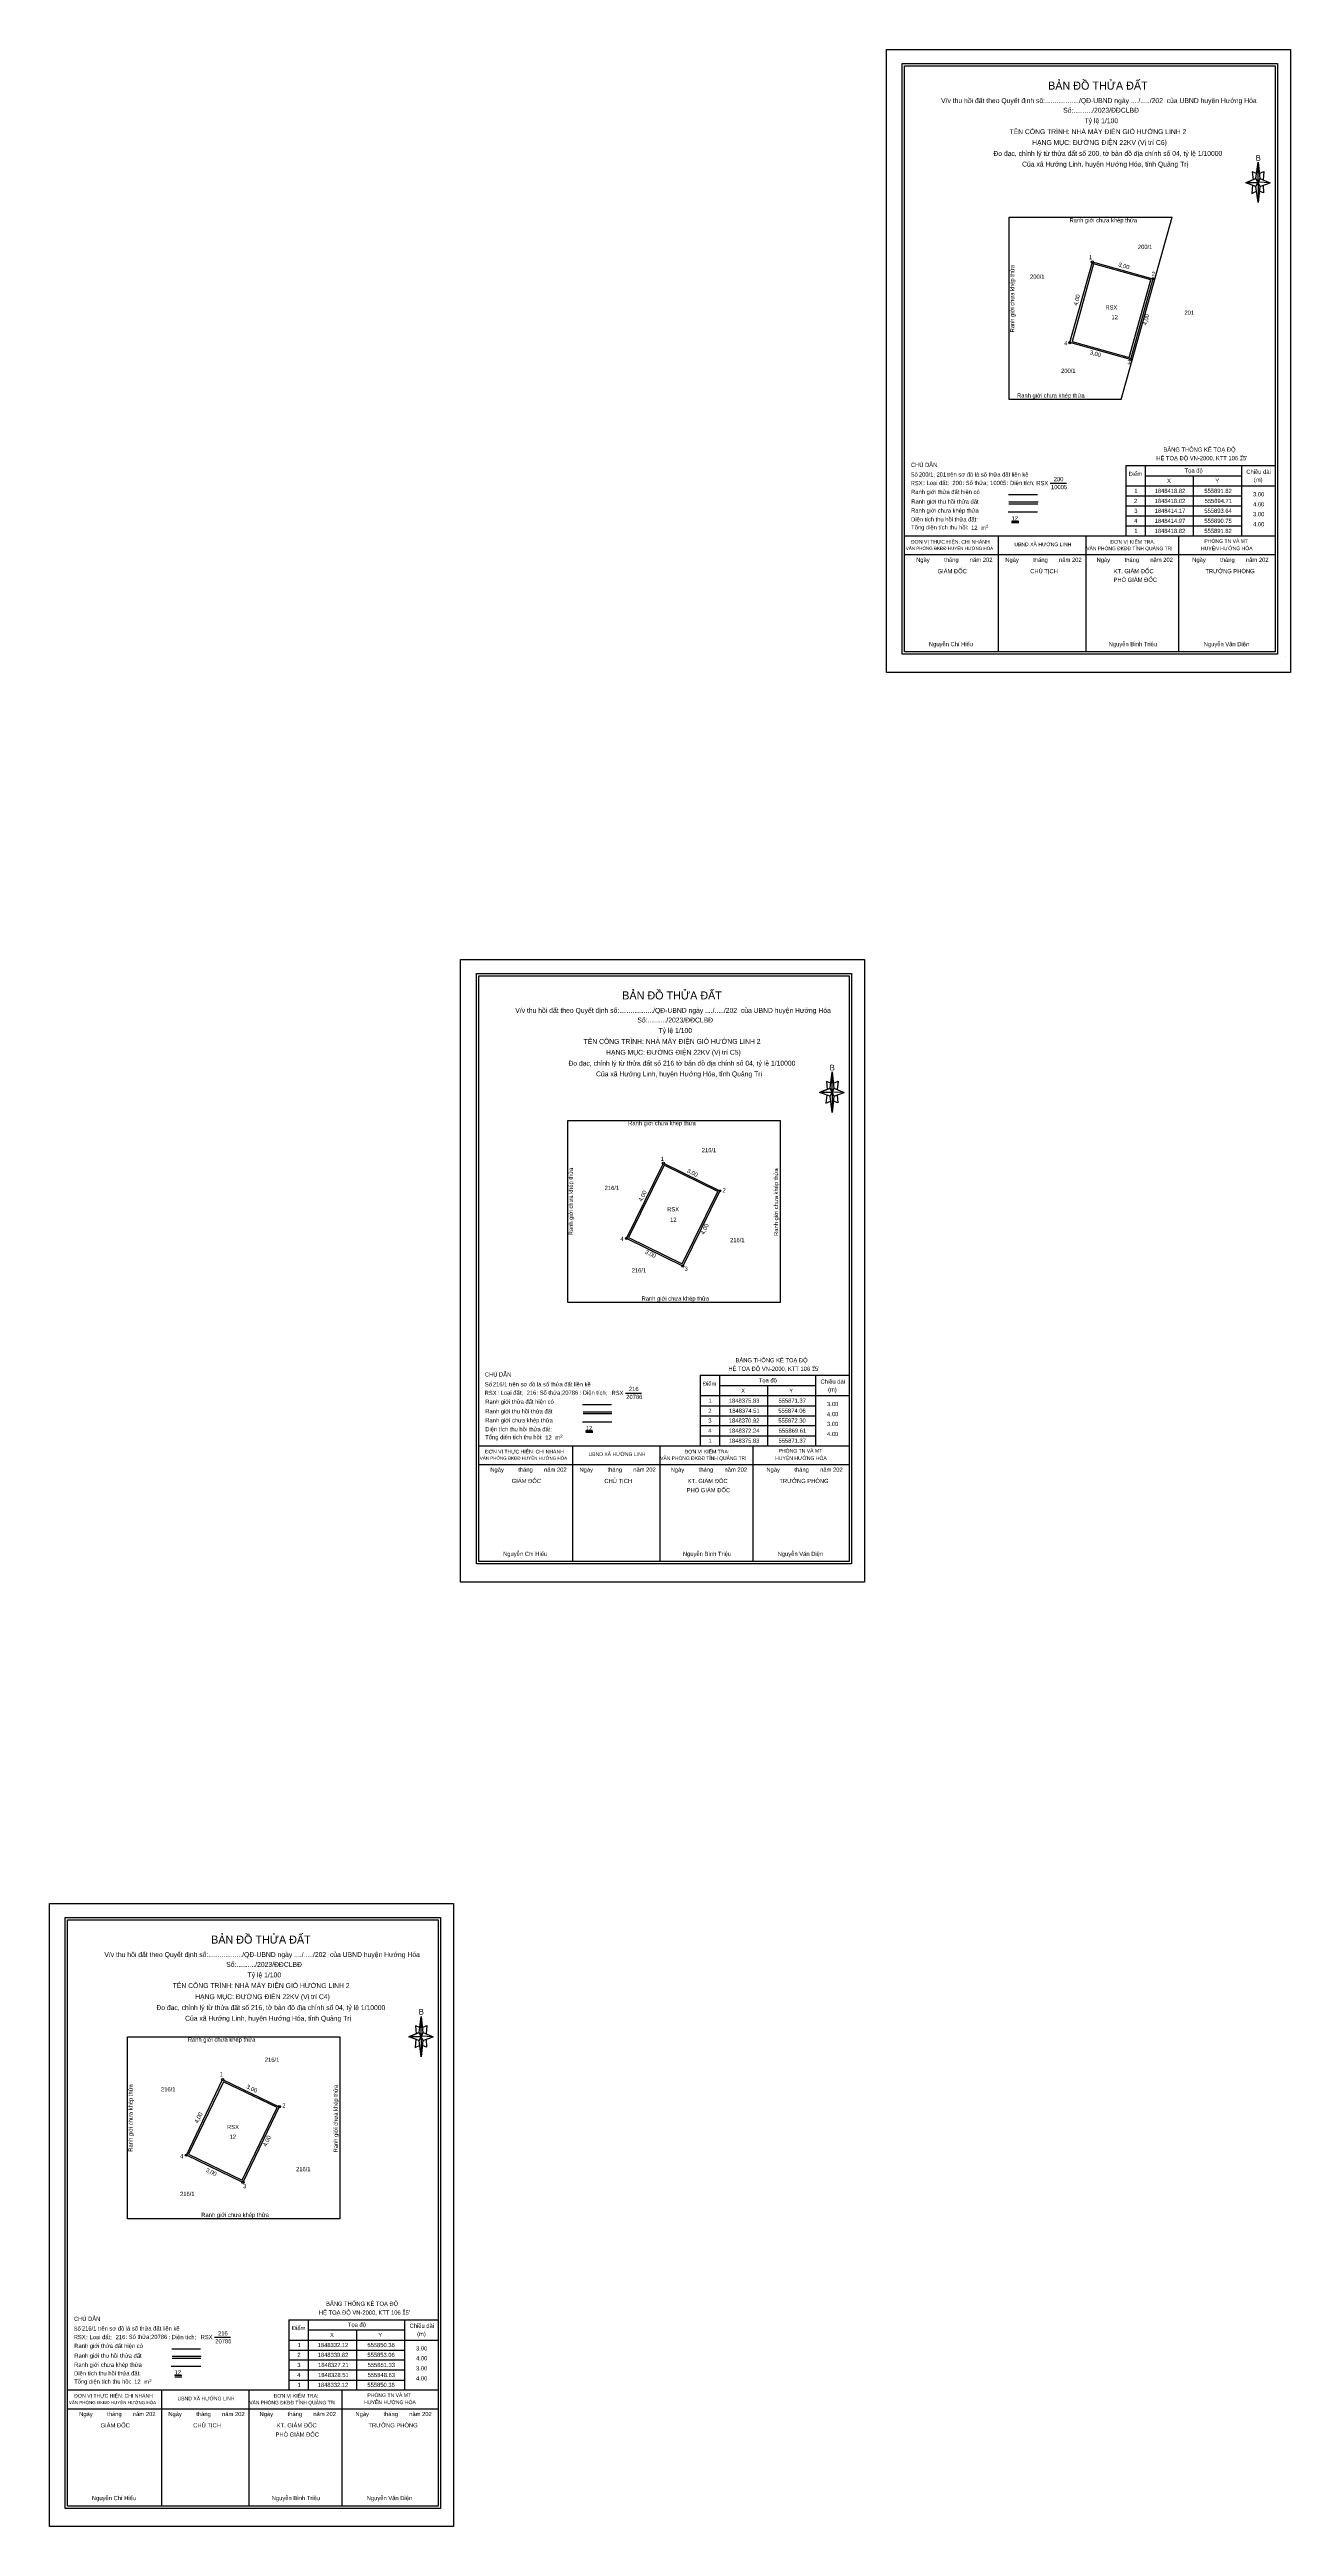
# Model space of a CAD drawing. Extents: x 554477 to 556972, y 1848154 to 1850269.
# Drawn here: x 555842.1 to 555901.3, y 1848310.8 to 1848429 of the extents above; entities that cross this region are included whole.
import ezdxf

# ---------------------------------------------------------------- set-up
doc = ezdxf.new("R2010")
doc.units = 0
for name, color, linetype in [('Level 10', 7, 'Continuous'), ('Level 13', 7, 'Continuous'), ('Level 16', 7, 'Continuous'), ('Level 18', 7, 'Continuous'), ('Level 2', 7, 'Continuous'), ('Level 21', 7, 'Continuous'), ('Level 27', 7, 'Continuous'), ('Level 5', 7, 'Continuous'), ('Level 55', 7, 'Continuous'), ('Level 56', 7, 'Continuous'), ('Level 6', 7, 'Continuous'), ('Level 67', 7, 'Continuous'), ('Level 68', 7, 'Continuous'), ('Level 73', 7, 'Continuous')]:
    doc.layers.add(name, color=color, linetype=linetype)

msp = doc.modelspace()

# ---------------------------------------------------------------- linework, layer by layer
at = {"layer": 'Level 10'}
for points in [[(555894.71, 1848418.02), (555893.64, 1848414.17), (555890.75, 1848414.97), (555891.82, 1848418.82), (555894.71, 1848418.02)], [(555874.06, 1848374.51), (555872.3, 1848370.92), (555869.61, 1848372.24), (555871.37, 1848375.83), (555874.06, 1848374.51)], [(555853.06, 1848330.82), (555851.33, 1848327.21), (555848.63, 1848328.51), (555850.36, 1848332.12), (555853.06, 1848330.82)]]:
    msp.add_lwpolyline(points, dxfattribs=at)
at = {"layer": 'Level 13'}
for p, q in [((555889.81, 1848408.26), (555890.58, 1848408.26)), ((555869.56, 1848364.86), (555870.33, 1848364.86)), ((555849.97, 1848319.82), (555850.74, 1848319.82))]:
    msp.add_line(p, q, dxfattribs=at)
at = {"layer": 'Level 16'}
for p, q in [((555893.19, 1848412.26), (555895.63, 1848420.95)), ((555887.84, 1848407.37), (555889.23, 1848407.37)), ((555867.54, 1848363.97), (555868.92, 1848363.97)), ((555847.95, 1848318.92), (555849.33, 1848318.92))]:
    msp.add_line(p, q, dxfattribs=at)
for points in [[(555893.19, 1848412.26), (555887.85, 1848412.26), (555887.85, 1848420.95), (555895.63, 1848420.95)], [(555894.61, 1848417.96), (555891.88, 1848418.73), (555890.85, 1848415.03), (555893.58, 1848414.27), (555894.61, 1848417.96)], [(555889.21, 1848406.88), (555887.81, 1848406.88)], [(555873.96, 1848374.47), (555871.41, 1848375.73), (555869.71, 1848372.28), (555872.26, 1848371.03), (555873.96, 1848374.47)], [(555868.91, 1848363.48), (555867.51, 1848363.48)], [(555852.96, 1848330.78), (555850.4, 1848332.01), (555848.73, 1848328.55), (555851.29, 1848327.32), (555852.96, 1848330.78)], [(555849.32, 1848318.43), (555847.91, 1848318.43)]]:
    msp.add_lwpolyline(points, dxfattribs=at)
at = {"layer": 'Level 2'}
for points in [[(555882.01, 1848428.95), (555901.26, 1848428.95), (555901.26, 1848399.24), (555882.01, 1848399.24)], [(555861.7, 1848385.55), (555880.96, 1848385.55), (555880.96, 1848355.84), (555861.7, 1848355.84)], [(555842.11, 1848340.51), (555861.36, 1848340.51), (555861.36, 1848310.8), (555842.11, 1848310.8)]]:
    msp.add_lwpolyline(points, close=True, dxfattribs=at)
at = {"layer": 'Level 21'}
for centre in [(555891.82, 1848418.82), (555894.71, 1848418.02), (555894.71, 1848418.02), (555890.75, 1848414.97), (555893.64, 1848414.17), (555871.37, 1848375.83), (555874.06, 1848374.51), (555874.06, 1848374.51), (555869.61, 1848372.24), (555872.3, 1848370.92), (555850.36, 1848332.12), (555853.06, 1848330.82), (555853.06, 1848330.82), (555848.63, 1848328.51), (555851.33, 1848327.21)]:
    msp.add_circle(centre, 0.05, dxfattribs=at)
at = {"layer": 'Level 27'}
for p, q in [((555893.42, 1848409.11), (555900.53, 1848409.11)), ((555893.42, 1848409.11), (555893.42, 1848405.75)), ((555894.34, 1848409.11), (555894.34, 1848405.75)), ((555898.93, 1848409.11), (555898.93, 1848405.75)), ((555900.53, 1848409.61), (555900.53, 1848405.75)), ((555900.53, 1848409.61), (555900.53, 1848405.75)), ((555893.42, 1848408.14), (555900.53, 1848408.14)), ((555894.34, 1848408.62), (555898.93, 1848408.62)), ((555896.63, 1848408.62), (555896.63, 1848405.75)), ((555893.42, 1848407.66), (555898.93, 1848407.66)), ((555893.42, 1848407.18), (555898.93, 1848407.18)), ((555893.42, 1848406.71), (555898.93, 1848406.71)), ((555893.42, 1848406.23), (555898.93, 1848406.23)), ((555893.42, 1848405.75), (555900.53, 1848405.75)), ((555893.42, 1848405.75), (555900.53, 1848405.75)), ((555873.12, 1848365.71), (555880.23, 1848365.71)), ((555873.12, 1848365.71), (555873.12, 1848362.35)), ((555874.04, 1848365.71), (555874.04, 1848362.35)), ((555878.62, 1848365.71), (555878.62, 1848362.35)), ((555880.23, 1848366.21), (555880.23, 1848362.35)), ((555880.23, 1848366.21), (555880.23, 1848362.35)), ((555873.12, 1848364.74), (555880.23, 1848364.74)), ((555873.12, 1848364.26), (555878.62, 1848364.26)), ((555874.04, 1848365.22), (555878.62, 1848365.22)), ((555876.33, 1848365.22), (555876.33, 1848362.35)), ((555873.12, 1848363.78), (555878.62, 1848363.78)), ((555873.12, 1848363.31), (555878.62, 1848363.31)), ((555873.12, 1848362.83), (555878.62, 1848362.83)), ((555873.12, 1848362.35), (555880.23, 1848362.35)), ((555873.12, 1848362.35), (555880.23, 1848362.35)), ((555853.52, 1848320.66), (555860.64, 1848320.66)), ((555853.52, 1848320.66), (555853.52, 1848317.31)), ((555854.44, 1848320.66), (555854.44, 1848317.31)), ((555859.03, 1848320.66), (555859.03, 1848317.31)), ((555860.64, 1848321.16), (555860.64, 1848317.31)), ((555860.64, 1848321.16), (555860.64, 1848317.31)), ((555853.52, 1848319.69), (555860.64, 1848319.69)), ((555854.44, 1848320.17), (555859.03, 1848320.17)), ((555856.74, 1848320.17), (555856.74, 1848317.31)), ((555853.52, 1848319.21), (555859.03, 1848319.21)), ((555853.52, 1848318.74), (555859.03, 1848318.74)), ((555853.52, 1848318.26), (555859.03, 1848318.26)), ((555853.52, 1848317.78), (555859.03, 1848317.78)), ((555853.52, 1848317.31), (555860.64, 1848317.31)), ((555853.52, 1848317.31), (555860.64, 1848317.31))]:
    msp.add_line(p, q, dxfattribs=at)
at = {"layer": 'Level 56'}
for points in [[(555866.81, 1848377.87), (555876.94, 1848377.87), (555876.94, 1848369.18), (555866.81, 1848369.18)], [(555845.82, 1848334.16), (555855.95, 1848334.16), (555855.95, 1848325.47), (555845.82, 1848325.47)]]:
    msp.add_lwpolyline(points, close=True, dxfattribs=at)
at = {"layer": 'Level 67'}
for p, q in [((555899.62, 1848422.8), (555899.72, 1848423.58)), ((555899.62, 1848422.8), (555899.13, 1848422.6)), ((555899.13, 1848422.6), (555899.62, 1848422.8)), ((555899.62, 1848422.42), (555899.13, 1848422.6)), ((555899.72, 1848422.6), (555899.13, 1848422.6)), ((555899.46, 1848422.48), (555899.42, 1848422.09)), ((555899.42, 1848422.09), (555899.64, 1848422.19)), ((555899.66, 1848423.04), (555899.44, 1848423.12)), ((555899.44, 1848423.12), (555899.48, 1848422.74)), ((555899.72, 1848422.6), (555899.62, 1848422.8)), ((555899.62, 1848422.8), (555899.8, 1848422.42)), ((555900.3, 1848422.6), (555899.72, 1848422.62)), ((555899.72, 1848422.62), (555899.72, 1848422.6)), ((555899.72, 1848422.6), (555899.8, 1848422.42)), ((555899.8, 1848422.42), (555899.72, 1848421.65)), ((555899.78, 1848423.04), (555900, 1848423.14)), ((555899.98, 1848422.11), (555899.78, 1848422.19)), ((555899.8, 1848422.8), (555900.3, 1848422.6)), ((555899.8, 1848422.42), (555900.3, 1848422.6)), ((555899.8, 1848422.42), (555900.3, 1848422.6)), ((555900, 1848423.14), (555899.96, 1848422.74)), ((555899.96, 1848422.48), (555899.98, 1848422.11)), ((555887.82, 1848407.72), (555889.2, 1848407.72)), ((555887.84, 1848407.28), (555889.22, 1848407.28)), ((555882.87, 1848405.75), (555900.53, 1848405.75)), ((555887.35, 1848400.22), (555887.35, 1848405.75)), ((555887.97, 1848406.46), (555888.31, 1848406.46)), ((555887.97, 1848406.39), (555888.32, 1848406.39)), ((555891.52, 1848400.22), (555891.52, 1848405.75)), ((555895.95, 1848400.22), (555895.95, 1848405.75)), ((555882.87, 1848404.86), (555900.53, 1848404.86)), ((555901.02, 1848400.01), (555901.02, 1848400.01)), ((555901.02, 1848400.01), (555901.02, 1848400.01)), ((555901.02, 1848400.01), (555901.02, 1848400.01)), ((555879.36, 1848379.64), (555879.14, 1848379.72)), ((555879.14, 1848379.72), (555879.18, 1848379.34)), ((555879.32, 1848379.4), (555879.42, 1848380.18)), ((555879.48, 1848379.64), (555879.7, 1848379.74)), ((555879.7, 1848379.74), (555879.66, 1848379.34)), ((555879.32, 1848379.4), (555878.82, 1848379.2)), ((555878.82, 1848379.2), (555879.32, 1848379.4)), ((555879.32, 1848379.02), (555878.82, 1848379.2)), ((555879.42, 1848379.2), (555878.82, 1848379.2)), ((555879.16, 1848379.08), (555879.12, 1848378.69)), ((555879.12, 1848378.69), (555879.34, 1848378.79)), ((555879.42, 1848379.2), (555879.32, 1848379.4)), ((555879.32, 1848379.4), (555879.5, 1848379.02)), ((555879.99, 1848379.2), (555879.42, 1848379.22)), ((555879.42, 1848379.22), (555879.42, 1848379.2)), ((555879.42, 1848379.2), (555879.5, 1848379.02)), ((555879.5, 1848379.02), (555879.42, 1848378.25)), ((555879.68, 1848378.71), (555879.48, 1848378.79)), ((555879.5, 1848379.4), (555879.99, 1848379.2)), ((555879.5, 1848379.02), (555879.99, 1848379.2)), ((555879.5, 1848379.02), (555879.99, 1848379.2)), ((555879.66, 1848379.08), (555879.68, 1848378.71)), ((555867.52, 1848364.32), (555868.89, 1848364.32)), ((555867.54, 1848363.88), (555868.91, 1848363.88)), ((555867.66, 1848363.06), (555868.01, 1848363.06)), ((555867.67, 1848362.99), (555868.01, 1848362.99)), ((555862.57, 1848362.35), (555880.23, 1848362.35)), ((555867.05, 1848356.83), (555867.05, 1848362.35)), ((555871.22, 1848356.83), (555871.22, 1848362.35)), ((555875.65, 1848356.83), (555875.65, 1848362.35)), ((555862.57, 1848361.46), (555880.23, 1848361.46)), ((555880.72, 1848356.61), (555880.72, 1848356.61)), ((555880.72, 1848356.61), (555880.72, 1848356.61)), ((555880.72, 1848356.61), (555880.72, 1848356.61)), ((555859.76, 1848334.59), (555859.55, 1848334.67)), ((555859.55, 1848334.67), (555859.59, 1848334.3)), ((555859.73, 1848334.36), (555859.82, 1848335.13)), ((555859.88, 1848334.59), (555860.1, 1848334.69)), ((555860.1, 1848334.69), (555860.06, 1848334.3)), ((555859.73, 1848334.36), (555859.23, 1848334.16)), ((555859.23, 1848334.16), (555859.73, 1848334.36)), ((555859.73, 1848333.98), (555859.23, 1848334.16)), ((555859.82, 1848334.16), (555859.23, 1848334.16)), ((555859.57, 1848334.04), (555859.53, 1848333.64)), ((555859.53, 1848333.64), (555859.74, 1848333.74)), ((555859.82, 1848334.16), (555859.73, 1848334.36)), ((555859.73, 1848334.36), (555859.9, 1848333.98)), ((555860.4, 1848334.16), (555859.82, 1848334.18)), ((555859.82, 1848334.18), (555859.82, 1848334.16)), ((555859.82, 1848334.16), (555859.9, 1848333.98)), ((555859.9, 1848333.98), (555859.82, 1848333.2)), ((555860.08, 1848333.66), (555859.88, 1848333.74)), ((555859.9, 1848334.36), (555860.4, 1848334.16)), ((555859.9, 1848333.98), (555860.4, 1848334.16)), ((555859.9, 1848333.98), (555860.4, 1848334.16)), ((555860.06, 1848334.04), (555860.08, 1848333.66)), ((555847.93, 1848319.27), (555849.3, 1848319.27)), ((555847.95, 1848318.83), (555849.32, 1848318.83)), ((555842.97, 1848317.31), (555860.64, 1848317.31)), ((555847.46, 1848311.78), (555847.46, 1848317.31)), ((555848.07, 1848318.01), (555848.42, 1848318.01)), ((555848.08, 1848317.94), (555848.42, 1848317.94)), ((555851.62, 1848311.78), (555851.62, 1848317.31)), ((555856.05, 1848311.78), (555856.05, 1848317.31)), ((555842.97, 1848316.41), (555860.64, 1848316.41)), ((555861.12, 1848311.56), (555861.12, 1848311.56)), ((555861.12, 1848311.56), (555861.12, 1848311.56)), ((555861.12, 1848311.56), (555861.12, 1848311.56))]:
    msp.add_line(p, q, dxfattribs=at)
for points in [[(555882.76, 1848428.28), (555900.64, 1848428.28), (555900.64, 1848400.11), (555882.76, 1848400.11)], [(555882.87, 1848428.17), (555900.53, 1848428.17), (555900.53, 1848400.22), (555882.87, 1848400.22)], [(555899.72, 1848423.58), (555899.8, 1848422.8), (555899.72, 1848422.6)], [(555899.72, 1848422.6), (555899.72, 1848421.65), (555899.62, 1848422.42)], [(555862.46, 1848384.88), (555880.34, 1848384.88), (555880.34, 1848356.71), (555862.46, 1848356.71)], [(555862.57, 1848384.77), (555880.23, 1848384.77), (555880.23, 1848356.82), (555862.57, 1848356.82)], [(555879.42, 1848380.18), (555879.5, 1848379.4), (555879.42, 1848379.2)], [(555879.42, 1848379.2), (555879.42, 1848378.25), (555879.32, 1848379.02)], [(555842.86, 1848339.84), (555860.74, 1848339.84), (555860.74, 1848311.66), (555842.86, 1848311.66)], [(555842.97, 1848339.73), (555860.64, 1848339.73), (555860.64, 1848311.77), (555842.97, 1848311.77)], [(555859.82, 1848335.13), (555859.9, 1848334.36), (555859.82, 1848334.16)], [(555859.82, 1848334.16), (555859.82, 1848333.2), (555859.73, 1848333.98)]]:
    msp.add_lwpolyline(points, close=True, dxfattribs=at)

# ---------------------------------------------------------------- texts
at = {"layer": 'Level 13'}
for s, p in [('RSX', (555889.15, 1848408.17)), ('10005', (555889.85, 1848407.98)), ('200', (555889.98, 1848408.36)), ('RSX', (555868.9, 1848364.77)), ('20786', (555869.6, 1848364.58)), ('216', (555869.73, 1848364.96)), ('RSX', (555849.31, 1848319.73)), ('20786', (555850.01, 1848319.53)), ('216', (555850.14, 1848319.91))]:
    msp.add_text(s, height=0.2, dxfattribs=at).set_placement(p)
at = {"layer": 'Level 18'}
for p in [(555892.44, 1848416.55), (555871.55, 1848373.53), (555850.57, 1848329.75)]:
    msp.add_text('RSX', height=0.2, dxfattribs=at).set_placement(p)
at = {"layer": 'Level 21'}
for s, p in [('1', (555891.66, 1848418.95)), ('2', (555894.65, 1848418.15)), ('4', (555890.48, 1848414.85)), ('3', (555893.49, 1848413.94)), ('1', (555871.24, 1848375.94)), ('1', (555871.24, 1848375.94)), ('2', (555874.19, 1848374.44)), ('4', (555869.32, 1848372.12)), ('3', (555872.38, 1848370.69)), ('1', (555850.22, 1848332.27)), ('1', (555850.22, 1848332.27)), ('2', (555853.2, 1848330.78)), ('4', (555848.33, 1848328.36)), ('3', (555851.33, 1848326.93))]:
    msp.add_text(s, height=0.2, dxfattribs=at).set_placement(p)
at = {"layer": 'Level 27'}
for s, p in [('Điểm', (555893.55, 1848408.61)), ('1', (555893.82, 1848407.8)), ('1848418.82', (555894.79, 1848407.8)), ('X', (555895.38, 1848408.28)), ('Tọa độ', (555896.22, 1848408.77)), ('555891.82', (555897.16, 1848407.8)), ('Y', (555897.68, 1848408.28)), ('Chiều dài', (555899.16, 1848408.71)), ('(m)', (555899.52, 1848408.33)), ('2', (555893.81, 1848407.32)), ('3', (555893.82, 1848406.85)), ('1848418.02', (555894.79, 1848407.32)), ('1848414.17', (555894.79, 1848406.85)), ('555893.64', (555897.16, 1848406.85)), ('555894.71', (555897.17, 1848407.32)), ('4.00', (555899.48, 1848407.16)), ('3.00', (555899.48, 1848407.64)), ('3.00', (555899.48, 1848406.69)), ('4', (555893.81, 1848406.37)), ('1', (555893.82, 1848405.89)), ('1848414.97', (555894.79, 1848406.37)), ('1848418.82', (555894.79, 1848405.89)), ('555890.75', (555897.16, 1848406.37)), ('555891.82', (555897.16, 1848405.89)), ('4.00', (555899.48, 1848406.21)), ('Điểm', (555873.25, 1848365.21)), ('Tọa độ', (555875.92, 1848365.37)), ('Chiều dài', (555878.86, 1848365.31)), ('1', (555873.52, 1848364.4)), ('1848375.83', (555874.49, 1848364.4)), ('X', (555875.08, 1848364.88)), ('555871.37', (555876.86, 1848364.4)), ('Y', (555877.37, 1848364.88)), ('3.00', (555879.17, 1848364.24)), ('(m)', (555879.22, 1848364.93)), ('4', (555873.51, 1848362.97)), ('2', (555873.51, 1848363.92)), ('3', (555873.51, 1848363.45)), ('1848370.92', (555874.49, 1848363.45)), ('1848372.24', (555874.49, 1848362.97)), ('1848374.51', (555874.5, 1848363.92)), ('555874.06', (555876.85, 1848363.92)), ('555872.30', (555876.85, 1848363.45)), ('555869.61', (555876.87, 1848362.97)), ('4.00', (555879.17, 1848363.76)), ('3.00', (555879.17, 1848363.29)), ('4.00', (555879.17, 1848362.81)), ('1', (555873.52, 1848362.49)), ('1848375.83', (555874.49, 1848362.49)), ('555871.37', (555876.86, 1848362.49)), ('Tọa độ', (555856.33, 1848320.32)), ('Chiều dài', (555859.27, 1848320.27)), ('Điểm', (555853.66, 1848320.16)), ('1', (555853.93, 1848319.35)), ('1848332.12', (555854.89, 1848319.35)), ('X', (555855.48, 1848319.83)), ('555850.36', (555857.26, 1848319.35)), ('Y', (555857.78, 1848319.83)), ('3.00', (555859.58, 1848319.19)), ('(m)', (555859.63, 1848319.88)), ('4', (555853.91, 1848317.92)), ('2', (555853.92, 1848318.88)), ('3', (555853.92, 1848318.4)), ('1848330.82', (555854.89, 1848318.88)), ('1848327.21', (555854.91, 1848318.4)), ('1848328.51', (555854.91, 1848317.92)), ('555853.06', (555857.26, 1848318.88)), ('555851.33', (555857.27, 1848318.4)), ('555848.63', (555857.27, 1848317.92)), ('4.00', (555859.58, 1848318.72)), ('3.00', (555859.58, 1848318.24)), ('1', (555853.93, 1848317.45)), ('1848332.12', (555854.89, 1848317.45)), ('555850.36', (555857.26, 1848317.45)), ('4.00', (555859.58, 1848317.76))]:
    msp.add_text(s, height=0.2, dxfattribs=at).set_placement(p)
at = {"layer": 'Level 5'}
for s, rotation, p in [('3,00', 344.4406, (555893.04, 1848418.61)), ('4,00', 74.4404, (555891.1, 1848416.72)), ('4,00', 74.4404, (555894.4, 1848415.78)), ('3,00', 344.4406, (555891.68, 1848414.42)), ('3,00', 333.8091, (555872.47, 1848375.4)), ('3,00', 333.8091, (555872.47, 1848375.4)), ('4,00', 63.8097, (555870.35, 1848373.98)), ('4,00', 63.8097, (555870.35, 1848373.98)), ('4,00', 63.8084, (555873.31, 1848372.4)), ('4,00', 63.8084, (555873.31, 1848372.4)), ('3,00', 333.8082, (555870.47, 1848371.53)), ('3,00', 333.8082, (555870.47, 1848371.53)), ('3,00', 334.3506, (555851.47, 1848331.71)), ('3,00', 334.3506, (555851.47, 1848331.71)), ('4,00', 64.3517, (555849.18, 1848330.01)), ('4,00', 64.3517, (555849.18, 1848330.01)), ('4,00', 64.351, (555852.44, 1848328.9)), ('4,00', 64.351, (555852.44, 1848328.9)), ('3,00', 334.3523, (555849.53, 1848327.73)), ('3,00', 334.3523, (555849.53, 1848327.73))]:
    msp.add_text(s, height=0.2, rotation=rotation, dxfattribs=at).set_placement(p)
for p in [(555892.73, 1848416.09), (555871.69, 1848373.03), (555850.69, 1848329.29)]:
    msp.add_text('12', height=0.2, dxfattribs=at).set_placement(p)
at = {"layer": 'Level 55'}
for p in [(555888.1, 1848415.46), (555867.06, 1848372.39), (555846.07, 1848328.67)]:
    msp.add_text('Ranh giới chưa khép thửa', height=0.2, rotation=90, dxfattribs=at).set_placement(p)
at = {"layer": 'Level 56'}
for p in [(555890.73, 1848420.71), (555888.23, 1848412.35), (555869.69, 1848377.64), (555870.33, 1848369.27), (555848.7, 1848333.92), (555849.34, 1848325.56)]:
    msp.add_text('Ranh giới chưa khép thửa', height=0.2, dxfattribs=at).set_placement(p)
for p in [(555876.84, 1848372.36), (555855.85, 1848328.64)]:
    msp.add_text('Ranh giới chưa khép thửa', height=0.2, rotation=90, dxfattribs=at).set_placement(p)
at = {"layer": 'Level 6'}
for p in [(555892.73, 1848416.09), (555871.69, 1848373.03), (555850.69, 1848329.29)]:
    msp.add_text('12', height=0.2, dxfattribs=at).set_placement(p)
at = {"layer": 'Level 67'}
for s, height, p in [('BẢN ĐỒ THỬA ĐẤT', 0.384, (555889.71, 1848427.04)), ('V/v thu hồi đất theo Quyết định số:................../QĐ-UBND ngày ..../...../202  của UBND huyện Hướng Hóa', 0.23392, (555884.61, 1848426.4)), ('Số:........../2023/ĐĐCLBĐ', 0.2339, (555890.43, 1848425.94)), ('Tỷ lệ 1/100', 0.2339, (555891.45, 1848425.44)), ('TÊN CÔNG TRÌNH: NHÀ MÁY ĐIỆN GIÓ HƯỚNG LINH 2', 0.2339, (555887.87, 1848424.92)), ('HẠNG MỤC: ĐƯỜNG ĐIỆN 22KV (Vị trí C6)', 0.2339, (555888.95, 1848424.4)), ('Đo đạc, chỉnh lý từ thửa đất số 200, tờ bản đồ địa chính số 04, tỷ lệ 1/10000', 0.2339, (555887.1, 1848423.88)), ('Của xã Hướng Linh, huyện Hướng Hóa, tỉnh Quảng Trị', 0.2339, (555888.47, 1848423.37)), ('B', 0.274, (555899.61, 1848423.65)), ('CHÚ DẪN', 0.2, (555883.17, 1848409.04)), ("HỆ TOẠ ĐỘ VN-2000, KTT 106 15'", 0.2, (555894.87, 1848409.36)), ('BẢNG THỐNG KÊ TOẠ ĐỘ', 0.2, (555895.21, 1848409.77)), ('o', 0.139, (555898.88, 1848409.51)), ('Ranh giới thửa đất hiện có', 0.2, (555883.18, 1848407.75)), ('Ranh giới chưa khép thửa', 0.2, (555883.18, 1848406.86)), ('Ranh giới thu hồi thửa đất', 0.2, (555883.19, 1848407.29)), ('ĐƠN VỊ THỰC HIỆN: CHI NHÁNH', 0.1754, (555883.17, 1848405.38)), ('Tổng diện tích thu hồi:', 0.2, (555883.18, 1848406.06)), ('Diện tích thu hồi thửa đất:', 0.2, (555883.18, 1848406.44)), ('ĐƠN VỊ KIỂM TRA:', 0.1754, (555892.68, 1848405.38)), ('PHÒNG TN VÀ MT', 0.1754, (555897.16, 1848405.42)), ('VĂN PHÒNG ĐKĐĐ HUYỆN HƯỚNG HÓA', 0.1541, (555882.93, 1848405.08)), ('Ngày         tháng       năm 202', 0.2, (555883.42, 1848404.51)), ('Ngày         tháng       năm 202', 0.2, (555887.67, 1848404.51)), ('UBND XÃ HƯỚNG LINH', 0.1754, (555888.1, 1848405.26)), ('VĂN PHÒNG ĐKĐĐ TỈNH QUẢNG TRỊ', 0.1696, (555891.53, 1848405.07)), ('Ngày         tháng       năm 202', 0.2, (555892.02, 1848404.51)), ('Ngày         tháng       năm 202', 0.2, (555896.58, 1848404.51)), ('HUYỆN HƯỚNG HÓA', 0.1754, (555897, 1848405.07)), ('GIÁM ĐỐC', 0.2, (555884.44, 1848403.97)), (' CHỦ TỊCH', 0.2, (555888.78, 1848403.97)), ('PHÓ GIÁM ĐỐC', 0.2, (555892.83, 1848403.56)), ('KT. GIÁM ĐỐC', 0.2, (555892.84, 1848403.97)), ('TRƯỞNG PHÒNG', 0.2, (555897.21, 1848403.97)), ('Nguyễn Chí Hiếu', 0.2, (555884.03, 1848400.49)), ('Nguyễn Bình Triệu', 0.2, (555892.6, 1848400.49)), ('Nguyễn Văn Diện', 0.2, (555897.13, 1848400.49)), ('V/v thu hồi đất theo Quyết định số:................../QĐ-UBND ngày ..../...../202  của UBND huyện Hướng Hóa', 0.23392, (555864.31, 1848383)), ('BẢN ĐỒ THỬA ĐẤT', 0.384, (555869.41, 1848383.64)), ('Số:........../2023/ĐĐCLBĐ', 0.2339, (555870.13, 1848382.54)), ('Tỷ lệ 1/100', 0.2339, (555871.14, 1848382.04)), ('Đo đạc, chỉnh lý từ thửa đất số 216 tờ bản đồ địa chính số 04, tỷ lệ 1/10000', 0.2339, (555866.84, 1848380.48)), ('TÊN CÔNG TRÌNH: NHÀ MÁY ĐIỆN GIÓ HƯỚNG LINH 2', 0.2339, (555867.57, 1848381.52)), ('HẠNG MỤC: ĐƯỜNG ĐIỆN 22KV (Vị trí C5)', 0.2339, (555868.64, 1848381)), ('Của xã Hướng Linh, huyện Hướng Hóa, tỉnh Quảng Trị', 0.2339, (555868.16, 1848379.97)), ('B', 0.274, (555879.3, 1848380.25)), ('BẢNG THỐNG KÊ TOẠ ĐỘ', 0.2, (555874.81, 1848366.33)), ('CHÚ DẪN', 0.2, (555862.86, 1848365.65)), ("HỆ TOẠ ĐỘ VN-2000, KTT 106 15'", 0.2, (555874.47, 1848365.92)), ('o', 0.139, (555878.48, 1848366.07)), ('Ranh giới thửa đất hiện có', 0.2, (555862.88, 1848364.35)), ('Ranh giới chưa khép thửa', 0.2, (555862.88, 1848363.46)), ('Diện tích thu hồi thửa đất:', 0.2, (555862.88, 1848363.04)), ('Ranh giới thu hồi thửa đất', 0.2, (555862.88, 1848363.89)), ('VĂN PHÒNG ĐKĐĐ HUYỆN HƯỚNG HÓA', 0.1541, (555862.62, 1848361.68)), ('ĐƠN VỊ THỰC HIỆN: CHI NHÁNH', 0.1754, (555862.87, 1848361.98)), ('Tổng diện tích thu hồi:', 0.2, (555862.88, 1848362.66)), ('UBND XÃ HƯỚNG LINH', 0.1754, (555867.8, 1848361.86)), ('VĂN PHÒNG ĐKĐĐ TỈNH QUẢNG TRỊ', 0.1696, (555871.22, 1848361.67)), ('ĐƠN VỊ KIỂM TRA:', 0.1754, (555872.38, 1848361.98)), ('HUYỆN HƯỚNG HÓA', 0.1754, (555876.7, 1848361.67)), ('PHÒNG TN VÀ MT', 0.1754, (555876.86, 1848362.02)), ('Ngày         tháng       năm 202', 0.2, (555863.12, 1848361.11)), ('GIÁM ĐỐC', 0.2, (555864.14, 1848360.57)), ('Ngày         tháng       năm 202', 0.2, (555867.37, 1848361.11)), (' CHỦ TỊCH', 0.2, (555868.48, 1848360.57)), ('Ngày         tháng       năm 202', 0.2, (555871.72, 1848361.11)), ('KT. GIÁM ĐỐC', 0.2, (555872.53, 1848360.57)), ('Ngày         tháng       năm 202', 0.2, (555876.28, 1848361.11)), ('TRƯỞNG PHÒNG', 0.2, (555876.9, 1848360.57)), ('PHÓ GIÁM ĐỐC', 0.2, (555872.48, 1848360.13)), ('Nguyễn Chí Hiếu', 0.2, (555863.73, 1848357.09)), ('Nguyễn Bình Triệu', 0.2, (555872.3, 1848357.09)), ('Nguyễn Văn Diện', 0.2, (555876.82, 1848357.09)), ('V/v thu hồi đất theo Quyết định số:................../QĐ-UBND ngày ..../...../202  của UBND huyện Hướng Hóa', 0.23392, (555844.72, 1848337.96)), ('BẢN ĐỒ THỬA ĐẤT', 0.384, (555849.81, 1848338.6)), ('Số:........../2023/ĐĐCLBĐ', 0.2339, (555850.53, 1848337.49)), ('Tỷ lệ 1/100', 0.2339, (555851.55, 1848336.99)), ('TÊN CÔNG TRÌNH: NHÀ MÁY ĐIỆN GIÓ HƯỚNG LINH 2', 0.2339, (555847.98, 1848336.48)), ('HẠNG MỤC: ĐƯỜNG ĐIỆN 22KV (Vị trí C4)', 0.2339, (555849.05, 1848335.95)), ('Đo đạc, chỉnh lý từ thửa đất số 216, tờ bản đồ địa chính số 04, tỷ lệ 1/10000', 0.2339, (555847.2, 1848335.43)), ('Của xã Hướng Linh, huyện Hướng Hóa, tỉnh Quảng Trị', 0.2339, (555848.57, 1848334.92)), ('B', 0.274, (555859.71, 1848335.21)), ('CHÚ DẪN', 0.2, (555843.27, 1848320.6)), ("HỆ TOẠ ĐỘ VN-2000, KTT 106 15'", 0.2, (555854.95, 1848320.9)), ('BẢNG THỐNG KÊ TOẠ ĐỘ', 0.2, (555855.29, 1848321.32)), ('o', 0.139, (555858.96, 1848321.06)), ('Ranh giới thửa đất hiện có', 0.2, (555843.29, 1848319.31)), ('Ranh giới chưa khép thửa', 0.2, (555843.28, 1848318.41)), ('Diện tích thu hồi thửa đất:', 0.2, (555843.28, 1848318)), ('Ranh giới thu hồi thửa đất', 0.2, (555843.29, 1848318.84)), ('ĐƠN VỊ THỰC HIỆN: CHI NHÁNH', 0.1754, (555843.28, 1848316.94)), ('Tổng diện tích thu hồi:', 0.2, (555843.28, 1848317.61)), ('UBND XÃ HƯỚNG LINH', 0.1754, (555848.21, 1848316.81)), ('ĐƠN VỊ KIỂM TRA:', 0.1754, (555852.79, 1848316.94)), ('PHÒNG TN VÀ MT', 0.1754, (555857.26, 1848316.97)), ('VĂN PHÒNG ĐKĐĐ HUYỆN HƯỚNG HÓA', 0.1541, (555843.03, 1848316.63)), ('Ngày         tháng       năm 202', 0.2, (555843.52, 1848316.06)), ('GIÁM ĐỐC', 0.2, (555844.54, 1848315.52)), ('Ngày         tháng       năm 202', 0.2, (555847.77, 1848316.06)), (' CHỦ TỊCH', 0.2, (555848.88, 1848315.52)), ('VĂN PHÒNG ĐKĐĐ TỈNH QUẢNG TRỊ', 0.1696, (555851.63, 1848316.62)), ('Ngày         tháng       năm 202', 0.2, (555852.12, 1848316.06)), ('KT. GIÁM ĐỐC', 0.2, (555852.94, 1848315.52)), ('Ngày         tháng       năm 202', 0.2, (555856.69, 1848316.06)), ('HUYỆN HƯỚNG HÓA', 0.1754, (555857.11, 1848316.63)), ('TRƯỞNG PHÒNG', 0.2, (555857.31, 1848315.52)), ('PHÓ GIÁM ĐỐC', 0.2, (555852.88, 1848315.08)), ('Nguyễn Chí Hiếu', 0.2, (555844.13, 1848312.05)), ('Nguyễn Bình Triệu', 0.2, (555852.7, 1848312.05)), ('Nguyễn Văn Diện', 0.2, (555857.23, 1848312.05))]:
    msp.add_text(s, height=height, dxfattribs=at).set_placement(p)
at = {"layer": 'Level 68'}
for s, height, p in [('Số ', 0.2, (555883.16, 1848408.58)), ('RSX', 0.2, (555883.16, 1848408.17)), ('200/1, 201', 0.2, (555883.55, 1848408.58)), (': Loại đất;', 0.2, (555883.76, 1848408.18)), ('trên sơ đồ là số thửa đất liền kề', 0.2, (555884.88, 1848408.58)), ('200', 0.2, (555885.15, 1848408.18)), (': Số thửa; ', 0.2, (555885.63, 1848408.18)), ('10005', 0.2, (555886.95, 1848408.18)), (' : Diện tích;', 0.2, (555887.67, 1848408.18)), ('12', 0.2, (555887.97, 1848406.49)), ('12', 0.2, (555886.04, 1848406.04)), ('m', 0.2, (555886.53, 1848406.04)), ('2', 0.15, (555886.75, 1848406.13)), ('Số ', 0.2, (555862.86, 1848365.18)), ('216/1', 0.2, (555863.24, 1848365.18)), ('trên sơ đồ là số thửa đất liền kề', 0.2, (555864.01, 1848365.18)), ('RSX', 0.2, (555862.85, 1848364.77)), (': Loại đất;', 0.2, (555863.46, 1848364.78)), ('216', 0.2, (555864.85, 1848364.78)), (': Số thửa; ', 0.2, (555865.32, 1848364.78)), ('20786', 0.2, (555866.54, 1848364.78)), (' : Diện tích;', 0.2, (555867.3, 1848364.78)), ('12', 0.2, (555867.67, 1848363.09)), ('12', 0.2, (555865.74, 1848362.64)), ('m', 0.2, (555866.22, 1848362.64)), ('2', 0.15, (555866.45, 1848362.73)), ('Số ', 0.2, (555843.26, 1848320.13)), ('RSX', 0.2, (555843.26, 1848319.73)), ('216/1', 0.2, (555843.65, 1848320.14)), (': Loại đất;', 0.2, (555843.86, 1848319.73)), ('trên sơ đồ là số thửa đất liền kề', 0.2, (555844.41, 1848320.14)), ('216', 0.2, (555845.26, 1848319.73)), (': Số thửa; ', 0.2, (555845.73, 1848319.74)), ('20786', 0.2, (555846.95, 1848319.74)), (' : Diện tích;', 0.2, (555847.7, 1848319.73)), ('12', 0.2, (555848.07, 1848318.05)), ('12', 0.2, (555846.14, 1848317.6)), ('m', 0.2, (555846.63, 1848317.6)), ('2', 0.15, (555846.86, 1848317.68))]:
    msp.add_text(s, height=height, dxfattribs=at).set_placement(p)
at = {"layer": 'Level 73'}
for s, p in [('200/1', (555893.99, 1848419.44)), ('200/1', (555888.85, 1848418.02)), ('201', (555896.21, 1848416.3)), ('200/1', (555890.33, 1848413.53)), ('216/1', (555873.2, 1848376.35)), ('216/1', (555868.57, 1848374.55)), ('216/1', (555874.55, 1848372.06)), ('216/1', (555869.86, 1848370.62)), ('216/1', (555852.37, 1848332.96)), ('216/1', (555847.42, 1848331.55)), ('216/1', (555853.86, 1848327.74)), ('216/1', (555848.33, 1848326.56))]:
    msp.add_text(s, height=0.2, dxfattribs=at).set_placement(p)

doc.saveas('drawing.dxf')
